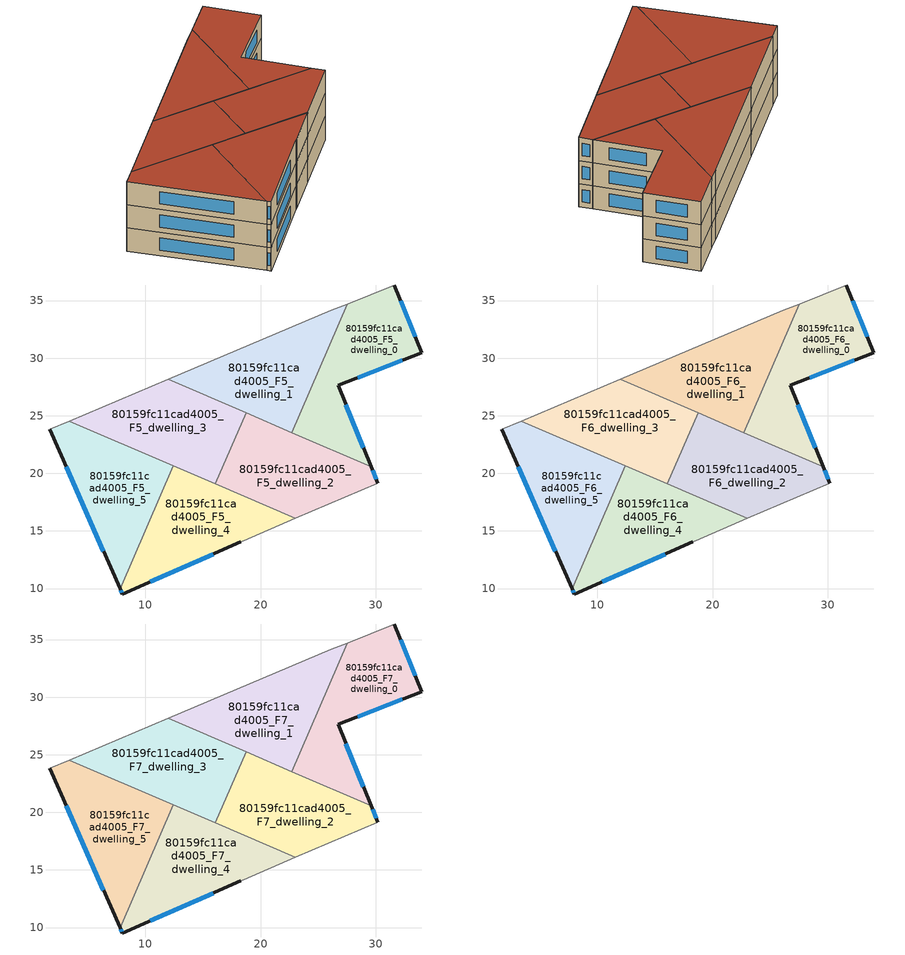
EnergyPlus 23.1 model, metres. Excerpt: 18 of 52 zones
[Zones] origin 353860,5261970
80159fc11cad4005_F5_dwelling_0
 floor to 80159fc11cad4005_F4_dwelling_0 (EU_floor_Construction): 31.59,36.35 33.99,30.47 26.73,27.63 29.58,20.59 22.71,23.54 27.51,34.7 z15
 wall outside (EU_wall_Construction): 29.58,20.59 26.73,27.63 33.99,30.47 31.59,36.35 z15:18
 wall adiabatic (EU_wall_Construction): 31.59,36.35 27.51,34.7 z15:18
 wall to 80159fc11cad4005_F5_dwelling_1 (EU_wall_Construction): 27.51,34.7 22.71,23.54 z15:18
 wall to 80159fc11cad4005_F5_dwelling_2 (EU_wall_Construction): 22.71,23.54 29.58,20.59 z15:18
 window (EU_Window_Construction): 33.43,31.85 32.15,34.97 / 28.43,28.3 32.28,29.81 / 28.91,22.24 27.4,25.98 z15.7:17.3
80159fc11cad4005_F5_dwelling_1
 floor to 80159fc11cad4005_F4_dwelling_1 (EU_floor_Construction): 27.51,34.7 22.71,23.54 11.98,28.16 26.13,34.14 z15
 wall adiabatic (EU_wall_Construction): 27.51,34.7 26.13,34.14 11.98,28.16 z15:18
 wall to 80159fc11cad4005_F5_dwelling_3 (EU_wall_Construction): 11.98,28.16 18.73,25.26 z15:18
 wall to 80159fc11cad4005_F5_dwelling_2 (EU_wall_Construction): 18.73,25.26 22.71,23.54 z15:18
80159fc11cad4005_F5_dwelling_2
 floor to 80159fc11cad4005_F4_dwelling_2 (EU_floor_Construction): 29.58,20.59 30.16,19.16 23.02,16.09 16.07,19.08 18.73,25.26 z15
 wall outside (EU_wall_Construction): 30.16,19.16 29.58,20.59 z15:18
 wall adiabatic (EU_wall_Construction): 23.02,16.09 30.16,19.16 z15:18
 wall to 80159fc11cad4005_F5_dwelling_3 (EU_wall_Construction): 18.73,25.26 16.07,19.08 z15:18
 wall to 80159fc11cad4005_F5_dwelling_4 (EU_wall_Construction): 16.07,19.08 23.02,16.09 z15:18
 window (EU_Window_Construction): 30.02,19.5 29.72,20.25 z15.7:17.3
80159fc11cad4005_F5_dwelling_3
 floor to 80159fc11cad4005_F4_dwelling_3 (EU_floor_Construction): 18.73,25.26 16.07,19.08 3.4,24.54 11.98,28.16 z15
 wall adiabatic (EU_wall_Construction): 11.98,28.16 3.4,24.54 z15:18
 wall to 80159fc11cad4005_F5_dwelling_5 (EU_wall_Construction): 3.4,24.54 12.39,20.67 z15:18
 wall to 80159fc11cad4005_F5_dwelling_4 (EU_wall_Construction): 12.39,20.67 16.07,19.08 z15:18
80159fc11cad4005_F5_dwelling_4
 floor to 80159fc11cad4005_F4_dwelling_4 (EU_floor_Construction): 23.02,16.09 18.52,14.16 18.28,14.05 7.98,9.53 7.79,9.97 12.39,20.67 z15
 wall outside (EU_wall_Construction): 7.79,9.97 7.98,9.53 18.28,14.05 z15:18
 wall adiabatic (EU_wall_Construction): 18.28,14.05 18.52,14.16 23.02,16.09 z15:18
 wall to 80159fc11cad4005_F5_dwelling_5 (EU_wall_Construction): 12.39,20.67 7.79,9.97 z15:18
 window (EU_Window_Construction): 10.4,10.59 15.86,12.99 / 7.84,9.87 7.94,9.63 z15.7:17.3
80159fc11cad4005_F5_dwelling_5
 floor to 80159fc11cad4005_F4_dwelling_5 (EU_floor_Construction): 12.39,20.67 7.79,9.97 1.68,23.81 3.4,24.54 z15
 wall outside (EU_wall_Construction): 1.68,23.81 7.79,9.97 z15:18
 wall adiabatic (EU_wall_Construction): 3.4,24.54 1.68,23.81 z15:18
 window (EU_Window_Construction): 3.11,20.56 6.35,13.22 z15.7:17.3
80159fc11cad4005_F6_dwelling_0
 floor to 80159fc11cad4005_F5_dwelling_0 (EU_floor_Construction): 31.59,36.35 33.99,30.47 26.73,27.63 29.58,20.59 22.71,23.54 27.51,34.7 z18
 wall outside (EU_wall_Construction): 29.58,20.59 26.73,27.63 33.99,30.47 31.59,36.35 z18:21
 wall adiabatic (EU_wall_Construction): 31.59,36.35 27.51,34.7 z18:21
 wall to 80159fc11cad4005_F6_dwelling_1 (EU_wall_Construction): 27.51,34.7 22.71,23.54 z18:21
 wall to 80159fc11cad4005_F6_dwelling_2 (EU_wall_Construction): 22.71,23.54 29.58,20.59 z18:21
 window (EU_Window_Construction): 33.43,31.85 32.15,34.97 / 28.43,28.3 32.28,29.81 / 28.91,22.24 27.4,25.98 z18.7:20.3
80159fc11cad4005_F6_dwelling_1
 floor to 80159fc11cad4005_F5_dwelling_1 (EU_floor_Construction): 27.51,34.7 22.71,23.54 11.98,28.16 26.13,34.14 z18
 wall adiabatic (EU_wall_Construction): 27.51,34.7 26.13,34.14 11.98,28.16 z18:21
 wall to 80159fc11cad4005_F6_dwelling_3 (EU_wall_Construction): 11.98,28.16 18.73,25.26 z18:21
 wall to 80159fc11cad4005_F6_dwelling_2 (EU_wall_Construction): 18.73,25.26 22.71,23.54 z18:21
80159fc11cad4005_F6_dwelling_2
 floor to 80159fc11cad4005_F5_dwelling_2 (EU_floor_Construction): 29.58,20.59 30.16,19.16 23.02,16.09 16.07,19.08 18.73,25.26 z18
 wall outside (EU_wall_Construction): 30.16,19.16 29.58,20.59 z18:21
 wall adiabatic (EU_wall_Construction): 23.02,16.09 30.16,19.16 z18:21
 wall to 80159fc11cad4005_F6_dwelling_3 (EU_wall_Construction): 18.73,25.26 16.07,19.08 z18:21
 wall to 80159fc11cad4005_F6_dwelling_4 (EU_wall_Construction): 16.07,19.08 23.02,16.09 z18:21
 window (EU_Window_Construction): 30.02,19.5 29.72,20.25 z18.7:20.3
80159fc11cad4005_F6_dwelling_3
 floor to 80159fc11cad4005_F5_dwelling_3 (EU_floor_Construction): 18.73,25.26 16.07,19.08 3.4,24.54 11.98,28.16 z18
 wall adiabatic (EU_wall_Construction): 11.98,28.16 3.4,24.54 z18:21
 wall to 80159fc11cad4005_F6_dwelling_5 (EU_wall_Construction): 3.4,24.54 12.39,20.67 z18:21
 wall to 80159fc11cad4005_F6_dwelling_4 (EU_wall_Construction): 12.39,20.67 16.07,19.08 z18:21
80159fc11cad4005_F6_dwelling_4
 floor to 80159fc11cad4005_F5_dwelling_4 (EU_floor_Construction): 23.02,16.09 18.52,14.16 18.28,14.05 7.98,9.53 7.79,9.97 12.39,20.67 z18
 wall outside (EU_wall_Construction): 7.79,9.97 7.98,9.53 18.28,14.05 z18:21
 wall adiabatic (EU_wall_Construction): 18.28,14.05 18.52,14.16 23.02,16.09 z18:21
 wall to 80159fc11cad4005_F6_dwelling_5 (EU_wall_Construction): 12.39,20.67 7.79,9.97 z18:21
 window (EU_Window_Construction): 10.4,10.59 15.86,12.99 / 7.84,9.87 7.94,9.63 z18.7:20.3
80159fc11cad4005_F6_dwelling_5
 floor to 80159fc11cad4005_F5_dwelling_5 (EU_floor_Construction): 12.39,20.67 7.79,9.97 1.68,23.81 3.4,24.54 z18
 wall outside (EU_wall_Construction): 1.68,23.81 7.79,9.97 z18:21
 wall adiabatic (EU_wall_Construction): 3.4,24.54 1.68,23.81 z18:21
 window (EU_Window_Construction): 3.11,20.56 6.35,13.22 z18.7:20.3
80159fc11cad4005_F7_dwelling_0
 floor to 80159fc11cad4005_F6_dwelling_0 (EU_floor_Construction): 31.59,36.35 33.99,30.47 26.73,27.63 29.58,20.59 22.71,23.54 27.51,34.7 z21
 wall outside (EU_wall_Construction): 29.58,20.59 26.73,27.63 33.99,30.47 31.59,36.35 z21:24
 wall adiabatic (EU_wall_Construction): 31.59,36.35 27.51,34.7 z21:24
 wall to 80159fc11cad4005_F7_dwelling_1 (EU_wall_Construction): 27.51,34.7 22.71,23.54 z21:24
 wall to 80159fc11cad4005_F7_dwelling_2 (EU_wall_Construction): 22.71,23.54 29.58,20.59 z21:24
 window (EU_Window_Construction): 33.43,31.85 32.15,34.97 / 28.43,28.3 32.28,29.81 / 28.91,22.24 27.4,25.98 z21.7:23.3
 roof outside (EU_roof_Construction): 29.58,20.59 26.73,27.63 33.99,30.47 31.59,36.35 27.51,34.7 22.71,23.54 z24
80159fc11cad4005_F7_dwelling_1
 floor to 80159fc11cad4005_F6_dwelling_1 (EU_floor_Construction): 27.51,34.7 22.71,23.54 11.98,28.16 26.13,34.14 z21
 wall adiabatic (EU_wall_Construction): 27.51,34.7 26.13,34.14 11.98,28.16 z21:24
 wall to 80159fc11cad4005_F7_dwelling_3 (EU_wall_Construction): 11.98,28.16 18.73,25.26 z21:24
 wall to 80159fc11cad4005_F7_dwelling_2 (EU_wall_Construction): 18.73,25.26 22.71,23.54 z21:24
 roof outside (EU_roof_Construction): 22.71,23.54 27.51,34.7 26.13,34.14 11.98,28.16 z24
80159fc11cad4005_F7_dwelling_2
 floor to 80159fc11cad4005_F6_dwelling_2 (EU_floor_Construction): 29.58,20.59 30.16,19.16 23.02,16.09 16.07,19.08 18.73,25.26 z21
 wall outside (EU_wall_Construction): 30.16,19.16 29.58,20.59 z21:24
 wall adiabatic (EU_wall_Construction): 23.02,16.09 30.16,19.16 z21:24
 wall to 80159fc11cad4005_F7_dwelling_3 (EU_wall_Construction): 18.73,25.26 16.07,19.08 z21:24
 wall to 80159fc11cad4005_F7_dwelling_4 (EU_wall_Construction): 16.07,19.08 23.02,16.09 z21:24
 window (EU_Window_Construction): 30.02,19.5 29.72,20.25 z21.7:23.3
 roof outside (EU_roof_Construction): 30.16,19.16 29.58,20.59 18.73,25.26 16.07,19.08 23.02,16.09 z24
80159fc11cad4005_F7_dwelling_3
 floor to 80159fc11cad4005_F6_dwelling_3 (EU_floor_Construction): 18.73,25.26 16.07,19.08 3.4,24.54 11.98,28.16 z21
 wall adiabatic (EU_wall_Construction): 11.98,28.16 3.4,24.54 z21:24
 wall to 80159fc11cad4005_F7_dwelling_5 (EU_wall_Construction): 3.4,24.54 12.39,20.67 z21:24
 wall to 80159fc11cad4005_F7_dwelling_4 (EU_wall_Construction): 12.39,20.67 16.07,19.08 z21:24
 roof outside (EU_roof_Construction): 16.07,19.08 18.73,25.26 11.98,28.16 3.4,24.54 z24
80159fc11cad4005_F7_dwelling_4
 floor to 80159fc11cad4005_F6_dwelling_4 (EU_floor_Construction): 23.02,16.09 18.52,14.16 18.28,14.05 7.98,9.53 7.79,9.97 12.39,20.67 z21
 wall outside (EU_wall_Construction): 7.79,9.97 7.98,9.53 18.28,14.05 z21:24
 wall adiabatic (EU_wall_Construction): 18.28,14.05 18.52,14.16 23.02,16.09 z21:24
 wall to 80159fc11cad4005_F7_dwelling_5 (EU_wall_Construction): 12.39,20.67 7.79,9.97 z21:24
 window (EU_Window_Construction): 10.4,10.59 15.86,12.99 / 7.84,9.87 7.94,9.63 z21.7:23.3
 roof outside (EU_roof_Construction): 18.52,14.16 23.02,16.09 12.39,20.67 7.79,9.97 7.98,9.53 18.28,14.05 z24
80159fc11cad4005_F7_dwelling_5
 floor to 80159fc11cad4005_F6_dwelling_5 (EU_floor_Construction): 12.39,20.67 7.79,9.97 1.68,23.81 3.4,24.54 z21
 wall outside (EU_wall_Construction): 1.68,23.81 7.79,9.97 z21:24
 wall adiabatic (EU_wall_Construction): 3.4,24.54 1.68,23.81 z21:24
 window (EU_Window_Construction): 3.11,20.56 6.35,13.22 z21.7:23.3
 roof outside (EU_roof_Construction): 7.79,9.97 12.39,20.67 3.4,24.54 1.68,23.81 z24
[Building]
EU S2 Campaign: North Axis=0; Terrain=City; Solar Distribution=FullExterior
[Site:Location]
Budapest.Ferenc.Liszt.Intl.AP: Latitude=47.437; Longitude=19.256; Time Zone=1; Elevation=185
[SizingPeriod:WeatherFileDays]
AnnualSizingPeriod: Begin Month=1; Begin Day of Month=1; End Month=12; End Day of Month=31; Day of Week for Start Day=Monday; Use Weather File Daylight Saving Period=No; Use Weather File Rain and Snow Indicators=No
[MATERIAL]
EU_InternalMass_Material: Roughness=MediumRough; Thickness=0.1; Conductivity=1; Density=1800; Specific Heat=900; Thermal Absorptance=0.9; Solar Absorptance=0.7; Visible Absorptance=0.7
[MATERIAL:NOMASS] Roughness=MediumRough; Thermal Absorptance=0.9; Solar Absorptance=0.7; Visible Absorptance=0.7
Name | Thermal Resistance
EU_wall_NoMass | 0.832559
EU_roof_NoMass | 1.39638
EU_floor_NoMass | 0.872794
[WINDOWMATERIAL:SIMPLEGLAZINGSYSTEM]
EU_Window_SimpleGlazing: UFactor=2.79869; Solar Heat Gain Coefficient=0.75; Visible Transmittance=0.75
[CONSTRUCTION]
EU_wall_Construction: EU_wall_NoMass
EU_roof_Construction: EU_roof_NoMass
EU_floor_Construction: EU_floor_NoMass
EU_Window_Construction: EU_Window_SimpleGlazing
EU_InternalMass_Construction: EU_InternalMass_Material
[ZONE] Type=1; Multiplier=1; Ceiling Height=autocalculate; Floor Area=autocalculate; Part of Total Floor Area=Yes
Name | Volume
80159fc11cad4005_F5_dwelling_0; 80159fc11cad4005_F6_dwelling_0; 80159fc11cad4005_F7_dwelling_0 | 213.281
80159fc11cad4005_F5_dwelling_1; 80159fc11cad4005_F6_dwelling_1; 80159fc11cad4005_F7_dwelling_1 | 213.294
80159fc11cad4005_F5_dwelling_2; 80159fc11cad4005_F6_dwelling_2; 80159fc11cad4005_F7_dwelling_2 | 213.293
80159fc11cad4005_F5_dwelling_3; 80159fc11cad4005_F6_dwelling_3; 80159fc11cad4005_F7_dwelling_3 | 213.28
80159fc11cad4005_F5_dwelling_4; 80159fc11cad4005_F6_dwelling_4; 80159fc11cad4005_F7_dwelling_4 | 213.265
80159fc11cad4005_F5_dwelling_5; 80159fc11cad4005_F6_dwelling_5; 80159fc11cad4005_F7_dwelling_5 | 213.273
[INTERNALMASS] Construction=EU_InternalMass_Construction
Name | Zone or ZoneList | Surface Area
80159fc11cad4005_F5_dwelling_0_EU_InternalMass | 80159fc11cad4005_F5_dwelling_0 | 71.0936
80159fc11cad4005_F5_dwelling_1_EU_InternalMass | 80159fc11cad4005_F5_dwelling_1 | 71.0939
80159fc11cad4005_F5_dwelling_2_EU_InternalMass | 80159fc11cad4005_F5_dwelling_2 | 71.0955
80159fc11cad4005_F5_dwelling_3_EU_InternalMass | 80159fc11cad4005_F5_dwelling_3 | 71.0923
80159fc11cad4005_F5_dwelling_4_EU_InternalMass | 80159fc11cad4005_F5_dwelling_4 | 71.0881
80159fc11cad4005_F5_dwelling_5_EU_InternalMass | 80159fc11cad4005_F5_dwelling_5 | 71.0941
80159fc11cad4005_F6_dwelling_0_EU_InternalMass | 80159fc11cad4005_F6_dwelling_0 | 71.0936
80159fc11cad4005_F6_dwelling_1_EU_InternalMass | 80159fc11cad4005_F6_dwelling_1 | 71.0939
80159fc11cad4005_F6_dwelling_2_EU_InternalMass | 80159fc11cad4005_F6_dwelling_2 | 71.0955
80159fc11cad4005_F6_dwelling_3_EU_InternalMass | 80159fc11cad4005_F6_dwelling_3 | 71.0923
80159fc11cad4005_F6_dwelling_4_EU_InternalMass | 80159fc11cad4005_F6_dwelling_4 | 71.0881
80159fc11cad4005_F6_dwelling_5_EU_InternalMass | 80159fc11cad4005_F6_dwelling_5 | 71.0941
80159fc11cad4005_F7_dwelling_0_EU_InternalMass | 80159fc11cad4005_F7_dwelling_0 | 71.0936
80159fc11cad4005_F7_dwelling_1_EU_InternalMass | 80159fc11cad4005_F7_dwelling_1 | 71.0939
80159fc11cad4005_F7_dwelling_2_EU_InternalMass | 80159fc11cad4005_F7_dwelling_2 | 71.0955
80159fc11cad4005_F7_dwelling_3_EU_InternalMass | 80159fc11cad4005_F7_dwelling_3 | 71.0923
80159fc11cad4005_F7_dwelling_4_EU_InternalMass | 80159fc11cad4005_F7_dwelling_4 | 71.0881
80159fc11cad4005_F7_dwelling_5_EU_InternalMass | 80159fc11cad4005_F7_dwelling_5 | 71.0941
[OTHEREQUIPMENT] Fuel Type=Electricity; Design Level Calculation Method=Watts/Area; Power per Zone Floor Area=1; Fraction Latent=0; Fraction Radiant=0; Fraction Lost=0; Carbon Dioxide Generation Rate=0; EndUse Subcategory=EU_Step8_InternalGains
Name | Zone or ZoneList or Space or SpaceList | Schedule
EU_Step8_InternalGain_80159fc11cad4005_F5_dwelling_0_f000 | 80159fc11cad4005_F5_dwelling_0 | EU_Step8_GainSchedule_80159fc11cad4005_F5_dwelling_0_f000
EU_Step8_InternalGain_80159fc11cad4005_F5_dwelling_1_f000 | 80159fc11cad4005_F5_dwelling_1 | EU_Step8_GainSchedule_80159fc11cad4005_F5_dwelling_1_f000
EU_Step8_InternalGain_80159fc11cad4005_F5_dwelling_2_f000 | 80159fc11cad4005_F5_dwelling_2 | EU_Step8_GainSchedule_80159fc11cad4005_F5_dwelling_2_f000
EU_Step8_InternalGain_80159fc11cad4005_F5_dwelling_3_f000 | 80159fc11cad4005_F5_dwelling_3 | EU_Step8_GainSchedule_80159fc11cad4005_F5_dwelling_3_f000
EU_Step8_InternalGain_80159fc11cad4005_F5_dwelling_4_f000 | 80159fc11cad4005_F5_dwelling_4 | EU_Step8_GainSchedule_80159fc11cad4005_F5_dwelling_4_f000
EU_Step8_InternalGain_80159fc11cad4005_F5_dwelling_5_f000 | 80159fc11cad4005_F5_dwelling_5 | EU_Step8_GainSchedule_80159fc11cad4005_F5_dwelling_5_f000
EU_Step8_InternalGain_80159fc11cad4005_F6_dwelling_0_f000 | 80159fc11cad4005_F6_dwelling_0 | EU_Step8_GainSchedule_80159fc11cad4005_F6_dwelling_0_f000
EU_Step8_InternalGain_80159fc11cad4005_F6_dwelling_1_f000 | 80159fc11cad4005_F6_dwelling_1 | EU_Step8_GainSchedule_80159fc11cad4005_F6_dwelling_1_f000
EU_Step8_InternalGain_80159fc11cad4005_F6_dwelling_2_f000 | 80159fc11cad4005_F6_dwelling_2 | EU_Step8_GainSchedule_80159fc11cad4005_F6_dwelling_2_f000
EU_Step8_InternalGain_80159fc11cad4005_F6_dwelling_3_f000 | 80159fc11cad4005_F6_dwelling_3 | EU_Step8_GainSchedule_80159fc11cad4005_F6_dwelling_3_f000
EU_Step8_InternalGain_80159fc11cad4005_F6_dwelling_4_f000 | 80159fc11cad4005_F6_dwelling_4 | EU_Step8_GainSchedule_80159fc11cad4005_F6_dwelling_4_f000
EU_Step8_InternalGain_80159fc11cad4005_F6_dwelling_5_f000 | 80159fc11cad4005_F6_dwelling_5 | EU_Step8_GainSchedule_80159fc11cad4005_F6_dwelling_5_f000
EU_Step8_InternalGain_80159fc11cad4005_F7_dwelling_0_f000 | 80159fc11cad4005_F7_dwelling_0 | EU_Step8_GainSchedule_80159fc11cad4005_F7_dwelling_0_f000
EU_Step8_InternalGain_80159fc11cad4005_F7_dwelling_1_f000 | 80159fc11cad4005_F7_dwelling_1 | EU_Step8_GainSchedule_80159fc11cad4005_F7_dwelling_1_f000
EU_Step8_InternalGain_80159fc11cad4005_F7_dwelling_2_f000 | 80159fc11cad4005_F7_dwelling_2 | EU_Step8_GainSchedule_80159fc11cad4005_F7_dwelling_2_f000
EU_Step8_InternalGain_80159fc11cad4005_F7_dwelling_3_f000 | 80159fc11cad4005_F7_dwelling_3 | EU_Step8_GainSchedule_80159fc11cad4005_F7_dwelling_3_f000
EU_Step8_InternalGain_80159fc11cad4005_F7_dwelling_4_f000 | 80159fc11cad4005_F7_dwelling_4 | EU_Step8_GainSchedule_80159fc11cad4005_F7_dwelling_4_f000
EU_Step8_InternalGain_80159fc11cad4005_F7_dwelling_5_f000 | 80159fc11cad4005_F7_dwelling_5 | EU_Step8_GainSchedule_80159fc11cad4005_F7_dwelling_5_f000
[ZONEVENTILATION:DESIGNFLOWRATE] Schedule=EU_AlwaysOn; Design Flow Rate Calculation Method=AirChanges/Hour; Air Changes per Hour=0.475469; Ventilation Type=Natural; Fan Pressure Rise=0; Fan Total Efficiency=1; Constant Term Coefficient=1; Temperature Term Coefficient=0; Velocity Term Coefficient=0; Velocity Squared Term Coefficient=0; Minimum Indoor Temperature=-100; Maximum Indoor Temperature=100; Delta Temperature=-100; Minimum Outdoor Temperature=-100; Maximum Outdoor Temperature=100; Maximum Wind Speed=40
Name | Zone or ZoneList or Space or SpaceList
EU_ConstantAir_80159fc11cad4005_F5_dwelling_0 | 80159fc11cad4005_F5_dwelling_0
EU_ConstantAir_80159fc11cad4005_F5_dwelling_1 | 80159fc11cad4005_F5_dwelling_1
EU_ConstantAir_80159fc11cad4005_F5_dwelling_2 | 80159fc11cad4005_F5_dwelling_2
EU_ConstantAir_80159fc11cad4005_F5_dwelling_3 | 80159fc11cad4005_F5_dwelling_3
EU_ConstantAir_80159fc11cad4005_F5_dwelling_4 | 80159fc11cad4005_F5_dwelling_4
EU_ConstantAir_80159fc11cad4005_F5_dwelling_5 | 80159fc11cad4005_F5_dwelling_5
EU_ConstantAir_80159fc11cad4005_F6_dwelling_0 | 80159fc11cad4005_F6_dwelling_0
EU_ConstantAir_80159fc11cad4005_F6_dwelling_1 | 80159fc11cad4005_F6_dwelling_1
EU_ConstantAir_80159fc11cad4005_F6_dwelling_2 | 80159fc11cad4005_F6_dwelling_2
EU_ConstantAir_80159fc11cad4005_F6_dwelling_3 | 80159fc11cad4005_F6_dwelling_3
EU_ConstantAir_80159fc11cad4005_F6_dwelling_4 | 80159fc11cad4005_F6_dwelling_4
EU_ConstantAir_80159fc11cad4005_F6_dwelling_5 | 80159fc11cad4005_F6_dwelling_5
EU_ConstantAir_80159fc11cad4005_F7_dwelling_0 | 80159fc11cad4005_F7_dwelling_0
EU_ConstantAir_80159fc11cad4005_F7_dwelling_1 | 80159fc11cad4005_F7_dwelling_1
EU_ConstantAir_80159fc11cad4005_F7_dwelling_2 | 80159fc11cad4005_F7_dwelling_2
EU_ConstantAir_80159fc11cad4005_F7_dwelling_3 | 80159fc11cad4005_F7_dwelling_3
EU_ConstantAir_80159fc11cad4005_F7_dwelling_4 | 80159fc11cad4005_F7_dwelling_4
EU_ConstantAir_80159fc11cad4005_F7_dwelling_5 | 80159fc11cad4005_F7_dwelling_5
[HVACTEMPLATE:THERMOSTAT] Constant Heating Setpoint=20; Constant Cooling Setpoint=50
EU_HeatOnly_80159fc11cad4005_F3_dwelling_5; EU_HeatOnly_80159fc11cad4005_F3_dwelling_6; EU_HeatOnly_80159fc11cad4005_F4_dwelling_0; EU_HeatOnly_80159fc11cad4005_F4_dwelling_1; EU_HeatOnly_80159fc11cad4005_F4_dwelling_2; EU_HeatOnly_80159fc11cad4005_F4_dwelling_3; EU_HeatOnly_80159fc11cad4005_F4_dwelling_4; EU_HeatOnly_80159fc11cad4005_F4_dwelling_5; EU_HeatOnly_80159fc11cad4005_F5_dwelling_0; EU_HeatOnly_80159fc11cad4005_F5_dwelling_1; EU_HeatOnly_80159fc11cad4005_F5_dwelling_2; EU_HeatOnly_80159fc11cad4005_F5_dwelling_3; EU_HeatOnly_80159fc11cad4005_F5_dwelling_4; EU_HeatOnly_80159fc11cad4005_F5_dwelling_5; EU_HeatOnly_80159fc11cad4005_F6_dwelling_0; EU_HeatOnly_80159fc11cad4005_F6_dwelling_1; EU_HeatOnly_80159fc11cad4005_F6_dwelling_2; EU_HeatOnly_80159fc11cad4005_F6_dwelling_3; EU_HeatOnly_80159fc11cad4005_F6_dwelling_4; EU_HeatOnly_80159fc11cad4005_F6_dwelling_5; EU_HeatOnly_80159fc11cad4005_F7_dwelling_0; EU_HeatOnly_80159fc11cad4005_F7_dwelling_1; EU_HeatOnly_80159fc11cad4005_F7_dwelling_2; EU_HeatOnly_80159fc11cad4005_F7_dwelling_3; EU_HeatOnly_80159fc11cad4005_F7_dwelling_4; EU_HeatOnly_80159fc11cad4005_F7_dwelling_5
[HVACTEMPLATE:ZONE:IDEALLOADSAIRSYSTEM] System Availability Schedule=EU_AlwaysOn; Maximum Heating Supply Air Temperature=50; Minimum Cooling Supply Air Temperature=13; Maximum Heating Supply Air Humidity Ratio=0.0156; Minimum Cooling Supply Air Humidity Ratio=0.0077; Heating Limit=NoLimit; Cooling Limit=NoLimit; Heating Availability Schedule=EU_AlwaysOn; Cooling Availability Schedule=EU_CoolingOff; Dehumidification Control Type=ConstantSensibleHeatRatio; Cooling Sensible Heat Ratio=0.7; Dehumidification Setpoint=60; Humidification Control Type=None; Humidification Setpoint=30; Outdoor Air Method=None; Outdoor Air Flow Rate per Person=0.00944; Outdoor Air Flow Rate per Zone Floor Area=0; Outdoor Air Flow Rate per Zone=0; Demand Controlled Ventilation Type=None; Outdoor Air Economizer Type=NoEconomizer; Heat Recovery Type=None; Sensible Heat Recovery Effectiveness=0.7; Latent Heat Recovery Effectiveness=0.65
Name | Template Thermostat
80159fc11cad4005_F5_dwelling_0 | EU_HeatOnly_80159fc11cad4005_F5_dwelling_0
80159fc11cad4005_F5_dwelling_1 | EU_HeatOnly_80159fc11cad4005_F5_dwelling_1
80159fc11cad4005_F5_dwelling_2 | EU_HeatOnly_80159fc11cad4005_F5_dwelling_2
80159fc11cad4005_F5_dwelling_3 | EU_HeatOnly_80159fc11cad4005_F5_dwelling_3
80159fc11cad4005_F5_dwelling_4 | EU_HeatOnly_80159fc11cad4005_F5_dwelling_4
80159fc11cad4005_F5_dwelling_5 | EU_HeatOnly_80159fc11cad4005_F5_dwelling_5
80159fc11cad4005_F6_dwelling_0 | EU_HeatOnly_80159fc11cad4005_F6_dwelling_0
80159fc11cad4005_F6_dwelling_1 | EU_HeatOnly_80159fc11cad4005_F6_dwelling_1
80159fc11cad4005_F6_dwelling_2 | EU_HeatOnly_80159fc11cad4005_F6_dwelling_2
80159fc11cad4005_F6_dwelling_3 | EU_HeatOnly_80159fc11cad4005_F6_dwelling_3
80159fc11cad4005_F6_dwelling_4 | EU_HeatOnly_80159fc11cad4005_F6_dwelling_4
80159fc11cad4005_F6_dwelling_5 | EU_HeatOnly_80159fc11cad4005_F6_dwelling_5
80159fc11cad4005_F7_dwelling_0 | EU_HeatOnly_80159fc11cad4005_F7_dwelling_0
80159fc11cad4005_F7_dwelling_1 | EU_HeatOnly_80159fc11cad4005_F7_dwelling_1
80159fc11cad4005_F7_dwelling_2 | EU_HeatOnly_80159fc11cad4005_F7_dwelling_2
80159fc11cad4005_F7_dwelling_3 | EU_HeatOnly_80159fc11cad4005_F7_dwelling_3
80159fc11cad4005_F7_dwelling_4 | EU_HeatOnly_80159fc11cad4005_F7_dwelling_4
80159fc11cad4005_F7_dwelling_5 | EU_HeatOnly_80159fc11cad4005_F7_dwelling_5
[SIZING:ZONE] Zone Cooling Design Supply Air Temperature Input Method=SupplyAirTemperature; Zone Cooling Design Supply Air Temperature=13; Zone Heating Design Supply Air Temperature Input Method=SupplyAirTemperature; Zone Heating Design Supply Air Temperature=50; Zone Cooling Design Supply Air Humidity Ratio=0.008; Zone Heating Design Supply Air Humidity Ratio=0.008; Cooling Design Air Flow Method=DesignDay; Cooling Design Air Flow Rate=0; Cooling Minimum Air Flow per Zone Floor Area=0.000762; Cooling Minimum Air Flow=0; Cooling Minimum Air Flow Fraction=0.2; Heating Design Air Flow Method=DesignDay; Heating Design Air Flow Rate=0; Heating Maximum Air Flow per Zone Floor Area=0.002032; Heating Maximum Air Flow=0.141576; Heating Maximum Air Flow Fraction=0.3; Account for Dedicated Outdoor Air System=No; Dedicated Outdoor Air System Control Strategy=NeutralSupplyAir; Dedicated Outdoor Air Low Setpoint Temperature for Design=autosize; Dedicated Outdoor Air High Setpoint Temperature for Design=autosize; Zone Load Sizing Method=Sensible Load Only No Latent Load; Zone Latent Cooling Design Supply Air Humidity Ratio Input Method=HumidityRatioDifference; Zone Cooling Design Supply Air Humidity Ratio Difference=0.005; Zone Latent Heating Design Supply Air Humidity Ratio Input Method=HumidityRatioDifference; Zone Humidification Design Supply Air Humidity Ratio Difference=0.005
80159fc11cad4005_F5_dwelling_0; 80159fc11cad4005_F5_dwelling_1; 80159fc11cad4005_F5_dwelling_2; 80159fc11cad4005_F5_dwelling_3; 80159fc11cad4005_F5_dwelling_4; 80159fc11cad4005_F5_dwelling_5; 80159fc11cad4005_F6_dwelling_0; 80159fc11cad4005_F6_dwelling_1; 80159fc11cad4005_F6_dwelling_2; 80159fc11cad4005_F6_dwelling_3; 80159fc11cad4005_F6_dwelling_4; 80159fc11cad4005_F6_dwelling_5; 80159fc11cad4005_F7_dwelling_0; 80159fc11cad4005_F7_dwelling_1; 80159fc11cad4005_F7_dwelling_2; 80159fc11cad4005_F7_dwelling_3; 80159fc11cad4005_F7_dwelling_4; 80159fc11cad4005_F7_dwelling_5
[SCHEDULE:CONSTANT]
Name | Hourly Value
EU_AlwaysOn | 1
EU_CoolingOff | 0
[SCHEDULE:FILE] Column Number=1; Rows to Skip at Top=0; Number of Hours of Data=8760; Column Separator=Comma; Interpolate to Timestep=No; Minutes per Item=60; Adjust Schedule for Daylight Savings=Yes
Name | File
EU_Step8_GainSchedule_80159fc11cad4005_F5_dwelling_0_f000 | ../../schedules/80159fc11cad4005/80159fc11cad4005_F5_dwelling_0_f000_gain.csv
EU_Step8_GainSchedule_80159fc11cad4005_F5_dwelling_1_f000 | ../../schedules/80159fc11cad4005/80159fc11cad4005_F5_dwelling_1_f000_gain.csv
EU_Step8_GainSchedule_80159fc11cad4005_F5_dwelling_2_f000 | ../../schedules/80159fc11cad4005/80159fc11cad4005_F5_dwelling_2_f000_gain.csv
EU_Step8_GainSchedule_80159fc11cad4005_F5_dwelling_3_f000 | ../../schedules/80159fc11cad4005/80159fc11cad4005_F5_dwelling_3_f000_gain.csv
EU_Step8_GainSchedule_80159fc11cad4005_F5_dwelling_4_f000 | ../../schedules/80159fc11cad4005/80159fc11cad4005_F5_dwelling_4_f000_gain.csv
EU_Step8_GainSchedule_80159fc11cad4005_F5_dwelling_5_f000 | ../../schedules/80159fc11cad4005/80159fc11cad4005_F5_dwelling_5_f000_gain.csv
EU_Step8_GainSchedule_80159fc11cad4005_F6_dwelling_0_f000 | ../../schedules/80159fc11cad4005/80159fc11cad4005_F6_dwelling_0_f000_gain.csv
EU_Step8_GainSchedule_80159fc11cad4005_F6_dwelling_1_f000 | ../../schedules/80159fc11cad4005/80159fc11cad4005_F6_dwelling_1_f000_gain.csv
EU_Step8_GainSchedule_80159fc11cad4005_F6_dwelling_2_f000 | ../../schedules/80159fc11cad4005/80159fc11cad4005_F6_dwelling_2_f000_gain.csv
EU_Step8_GainSchedule_80159fc11cad4005_F6_dwelling_3_f000 | ../../schedules/80159fc11cad4005/80159fc11cad4005_F6_dwelling_3_f000_gain.csv
EU_Step8_GainSchedule_80159fc11cad4005_F6_dwelling_4_f000 | ../../schedules/80159fc11cad4005/80159fc11cad4005_F6_dwelling_4_f000_gain.csv
EU_Step8_GainSchedule_80159fc11cad4005_F6_dwelling_5_f000 | ../../schedules/80159fc11cad4005/80159fc11cad4005_F6_dwelling_5_f000_gain.csv
EU_Step8_GainSchedule_80159fc11cad4005_F7_dwelling_0_f000 | ../../schedules/80159fc11cad4005/80159fc11cad4005_F7_dwelling_0_f000_gain.csv
EU_Step8_GainSchedule_80159fc11cad4005_F7_dwelling_1_f000 | ../../schedules/80159fc11cad4005/80159fc11cad4005_F7_dwelling_1_f000_gain.csv
EU_Step8_GainSchedule_80159fc11cad4005_F7_dwelling_2_f000 | ../../schedules/80159fc11cad4005/80159fc11cad4005_F7_dwelling_2_f000_gain.csv
EU_Step8_GainSchedule_80159fc11cad4005_F7_dwelling_3_f000 | ../../schedules/80159fc11cad4005/80159fc11cad4005_F7_dwelling_3_f000_gain.csv
EU_Step8_GainSchedule_80159fc11cad4005_F7_dwelling_4_f000 | ../../schedules/80159fc11cad4005/80159fc11cad4005_F7_dwelling_4_f000_gain.csv
EU_Step8_GainSchedule_80159fc11cad4005_F7_dwelling_5_f000 | ../../schedules/80159fc11cad4005/80159fc11cad4005_F7_dwelling_5_f000_gain.csv
